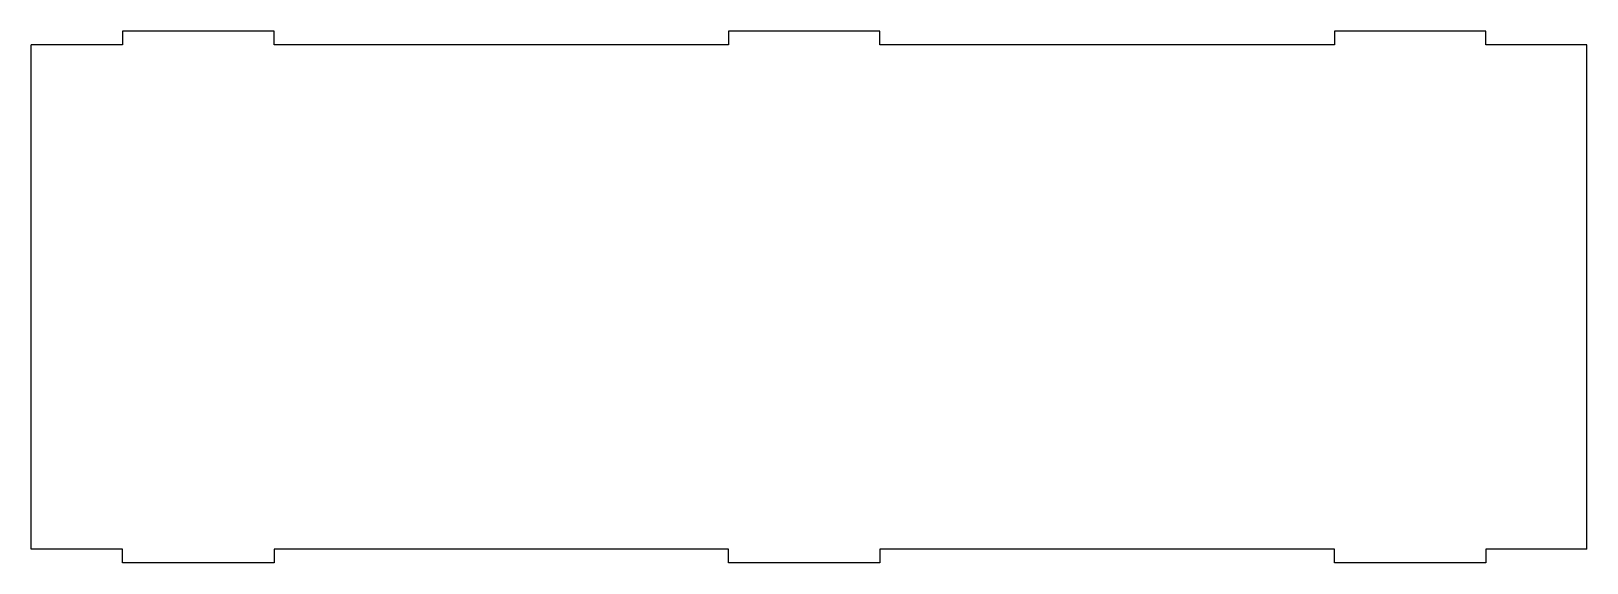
# Model space of a CAD drawing. Header units: millimetres. Extents: x -277 to 32, y -103 to 3.
import ezdxf

# ---------------------------------------------------------------- set-up
doc = ezdxf.new("R2010")
doc.units = ezdxf.units.MM

msp = doc.modelspace()

# ---------------------------------------------------------------- linework, layer by layer
at = {"color": 7, "linetype": 'Continuous', "lineweight": 25}
for p, q in [((-276.5, -100), (-276.5, 0)), ((-258.38, 0), (-276.5, 0)), ((-258.38, 2.7), (-258.38, 0)), ((-228.38, 2.7), (-258.38, 2.7)), ((-228.38, 0), (-228.38, 2.7)), ((-138.38, 0), (-228.38, 0)), ((-138.38, 2.7), (-138.38, 0)), ((-108.38, 2.7), (-138.38, 2.7)), ((-108.38, 0), (-108.38, 2.7)), ((-18.38, 0), (-108.38, 0)), ((-18.38, 2.7), (-18.38, 0)), ((11.62, 2.7), (-18.38, 2.7)), ((11.62, 0), (11.62, 2.7)), ((31.62, 0), (11.62, 0)), ((31.62, -100), (31.62, 0)), ((-258.38, -100), (-276.5, -100)), ((-258.38, -102.7), (-258.38, -100)), ((-138.38, -100), (-228.38, -100)), ((-228.38, -100), (-228.38, -102.7)), ((-138.38, -102.7), (-138.38, -100)), ((-18.38, -100), (-108.38, -100)), ((-108.38, -100), (-108.38, -102.7)), ((-18.38, -102.7), (-18.38, -100)), ((31.62, -100), (11.62, -100)), ((11.62, -100), (11.62, -102.7)), ((-228.38, -102.7), (-258.38, -102.7)), ((-108.38, -102.7), (-138.38, -102.7)), ((11.62, -102.7), (-18.38, -102.7))]:
    msp.add_line(p, q, dxfattribs=at)

doc.saveas('drawing.dxf')
